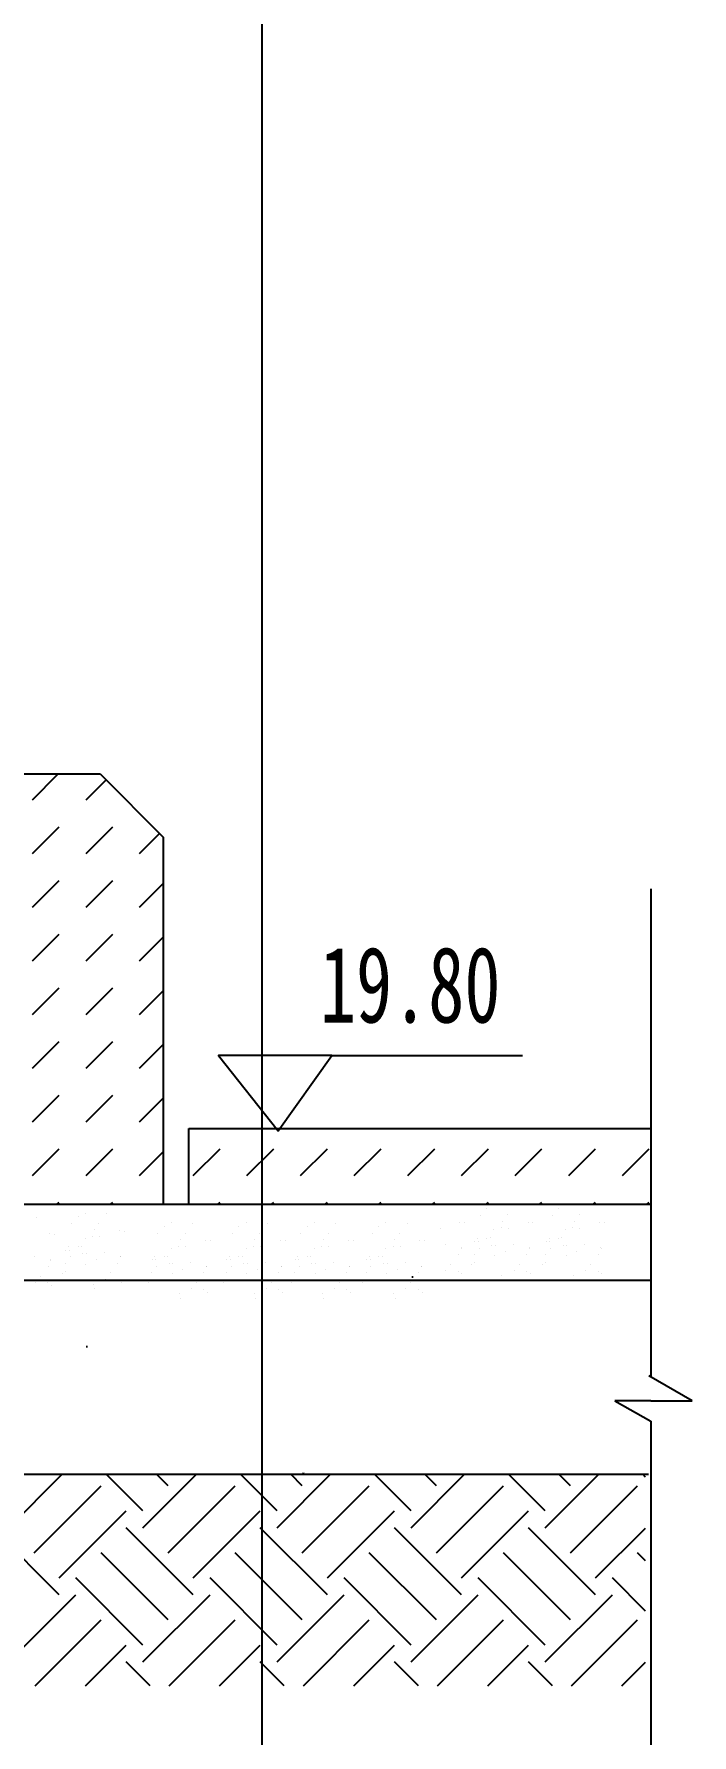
# Model space of a CAD drawing. Extents: x -5157 to -787, y -1161 to 1757.
# Drawn here: x -1047 to -787, y -467 to 205 of the extents above; entities that cross this region are included whole.
import ezdxf

# ---------------------------------------------------------------- set-up
doc = ezdxf.new("R2010")
doc.units = 0
doc.header["$MEASUREMENT"] = 0
doc.layers.get('0').update_dxf_attribs({"linetype": 'CONTINUOUS'})
for name, color, linetype in [('LEVEL', 50, 'CONTINUOUS'), ('STAIR', 140, 'CONTINUOUS'), ('TK', 1, 'CONTINUOUS')]:
    doc.layers.add(name, color=color, linetype=linetype)
doc.styles.add('XREF1$0$STYLE3', font='SIMSUN.TTF', dxfattribs={"width": 0.7})
pattern_1 = [(45, (-4696.673, 390.117), (2e-15, 21.213203), [15, -15])]

msp = doc.modelspace()

# ---------------------------------------------------------------- hatches: boundary and pattern name
at = {"layer": 'STAIR'}
h = msp.add_hatch(dxfattribs=at)
h.set_pattern_fill('AR-CONC', color=256, scale=30, style=0)
h.set_pattern_definition([(50, (-4696.67, 390.12), (215.178, -18.826), [22.5, -247.5]), (355, (-4696.67, 390.12), (-41.625, 225.658), [18, -198]), (100.4514, (-4678.74, 388.55), (173.553, 206.832), [19.122, -210.343]), (46.184, (-4696.67, 450.12), (320.172, -49.656), [33.75, -371.25]), (96.636, (-4670, 445.98), (280.4, 292.235), [28.683, -315.514]), (351.184, (-4696.67, 450.12), (280.399, 292.236), [27, -297]), (21, (-4666.67, 435.12), (179.072, -120.786), [22.5, -247.5]), (326, (-4666.67, 435.12), (72.995, 217.545), [18, -198]), (71.4514, (-4651.75, 425.05), (252.067, 96.759), [19.122, -210.343]), (37.5, (-4696.67, 390.12), (3.648, 99.8682), [0, -195.6, 0, -201, 0, -198.75]), (7.5, (-4696.67, 390.12), (78.921, 118.3235), [0, -114.6, 0, -191.1, 0, -75.75]), (327.5, (-4763.57, 390.12), (160.1467, -6.7665), [0, -75, 0, -234, 0, -310.5]), (317.5, (-4793.57, 390.12), (174.956, 30.0315), [0, -97.5, 0, -155.4, 0, -220.5])])
edge = h.paths.add_edge_path()
edge.add_line((-4878.66, 662.34), (-4678.66, 662.34))
edge.add_line((-4878.66, 752.34), (-4878.66, 662.34))
edge.add_line((-4878.66, 752.34), (-4398.66, 752.34))
edge.add_line((-4678.66, 662.34), (-3588.97, 71.06))
edge.add_line((-4396.07, 782.34), (-4396.07, 632.34))
edge.add_line((-4396.07, 632.34), (-4146.07, 632.34))
edge.add_line((-4146.07, 632.34), (-4146.07, 482.34))
edge.add_line((-4146.07, 482.34), (-3846.07, 482.34))
edge.add_line((-3846.07, 482.34), (-3846.07, 332.34))
edge.add_line((-3846.07, 332.34), (-3546.07, 332.34))
edge.add_line((-3546.07, 332.34), (-3546.07, 152.34))
edge.add_line((-3588.97, 71.06), (-2247.41, 71.06))
edge.add_line((-3546.07, 152.34), (-2166.07, 152.34))
edge.add_line((-2247.41, 71.06), (-2247.41, -69.79))
edge.add_line((-2166.07, 152.34), (-2166.07, 32.34))
edge.add_line((-2166.07, 32.34), (-1716.07, 32.34))
edge.add_line((-2247.41, -69.79), (-2102.81, -69.79))
edge.add_line((-2102.81, -69.79), (-1457.23, -364.35))
edge.add_line((-1716.07, 32.34), (-1716.07, -117.66))
edge.add_line((-1716.07, -117.66), (-1416.07, -117.66))
edge.add_line((-1416.07, -117.66), (-1416.07, -287.66))
edge.add_line((-1416.07, -287.66), (-813.4, -287.66))
edge.add_line((-1457.23, -364.35), (-809.25, -364.35))
edge.add_line((-809.25, -364.35), (-813.4, -287.66))
h = msp.add_hatch(dxfattribs=at)
h.set_pattern_fill('DASH', color=256, scale=120, angle=45, style=0)
h.set_pattern_definition(pattern_1)
h.paths.add_polyline_path([(-1386.07, -87.66), (-1386.07, -257.66), (-996.07, -257.66), (-996.07, -112.66), (-1021.07, -87.66)])
h = msp.add_hatch(dxfattribs=at)
h.set_pattern_fill('DASH', color=256, scale=120, angle=45, style=0)
h.set_pattern_definition(pattern_1)
h.paths.add_polyline_path([(-986.07, -227.66), (-986.07, -257.66), (-803.4, -257.66), (-803.4, -227.66)])

# ---------------------------------------------------------------- linework, layer by layer
at = {"color": 40, "linetype": 'BYBLOCK'}
msp.add_line((-929.56, -198.78), (-854.22, -198.78), dxfattribs=at)
msp.add_line((-996.07, -257.66), (-986.07, -257.66))
msp.add_lwpolyline([(-929.56, -198.78), (-974.37, -198.78), (-950.84, -228.55)], close=True, dxfattribs=at)
at = {"layer": 'LEVEL'}
for p, q in [((-1021.07, -87.66), (-1386.07, -87.66)), ((-1021.07, -87.66), (-996.07, -112.66)), ((-996.07, -257.66), (-996.07, -112.66)), ((-986.07, -257.66), (-986.07, -227.66)), ((-986.07, -227.66), (-803.4, -227.66)), ((-1386.07, -257.66), (-996.07, -257.66)), ((-986.07, -257.66), (-803.4, -257.66)), ((-1416.07, -287.66), (-803.4, -287.66)), ((-1457.23, -364.35), (-804.4, -364.35))]:
    msp.add_line(p, q, dxfattribs=at)
at = {"layer": 'STAIR', "linetype": 'CONTINUOUS'}
for p, q in [((-803.4, -132.88), (-803.4, -325.87)), ((-787.14, -335.28), (-804.19, -325.4)), ((-803.4, -335.28), (-817.71, -335.28)), ((-817.71, -335.28), (-803.4, -343.38)), ((-803.4, -335.28), (-787.14, -335.28)), ((-803.4, -343.38), (-803.4, -544.73))]:
    msp.add_line(p, q, dxfattribs=at)
at = {"layer": 'STAIR'}
for p, q in [((-1027.05, -261.12), (-1027.05, -261.12)), ((-1018.64, -261.38), (-1018.64, -261.38)), ((-883.99, -257.95), (-883.99, -257.95)), ((-870.74, -261.98), (-870.74, -261.98)), ((-868.26, -259.17), (-868.26, -259.17)), ((-865.42, -257.69), (-865.42, -257.69)), ((-860, -261.85), (-860, -261.85)), ((-857.01, -257.95), (-857.01, -257.95)), ((-842.48, -261.98), (-842.48, -261.98)), ((-839.99, -259.17), (-839.99, -259.17)), ((-837.15, -257.69), (-837.15, -257.69)), ((-831.74, -261.85), (-831.74, -261.85)), ((-828.74, -257.95), (-828.74, -257.95)), ((-1046.26, -262.67), (-1046.26, -262.67)), ((-1032.38, -265.41), (-1032.38, -265.41)), ((-1029.89, -262.6), (-1029.89, -262.6)), ((-1023.55, -267.78), (-1023.55, -267.78)), ((-1021.64, -265.28), (-1021.64, -265.28)), ((-1013.61, -268.09), (-1013.61, -268.09)), ((-1011.67, -268.3), (-1011.67, -268.3)), ((-995.84, -266.45), (-995.84, -266.45)), ((-993, -264.97), (-993, -264.97)), ((-984.59, -265.23), (-984.59, -265.23)), ((-966.29, -266.45), (-966.29, -266.45)), ((-963.45, -264.97), (-963.45, -264.97)), ((-955.04, -265.23), (-955.04, -265.23)), ((-939.31, -266.45), (-939.31, -266.45)), ((-936.47, -264.97), (-936.47, -264.97)), ((-928.06, -265.23), (-928.06, -265.23)), ((-911.05, -266.45), (-911.05, -266.45)), ((-908.21, -264.97), (-908.21, -264.97)), ((-899.8, -265.23), (-899.8, -265.23)), ((-886.79, -267.08), (-886.79, -267.08)), ((-878.96, -264.66), (-878.96, -264.66)), ((-877.02, -264.87), (-877.02, -264.87)), ((-865.45, -267.65), (-865.45, -267.65)), ((-862.52, -267), (-862.52, -267)), ((-861.92, -264.35), (-861.92, -264.35)), ((-859.81, -267.08), (-859.81, -267.08)), ((-851.98, -264.66), (-851.98, -264.66)), ((-850.04, -264.87), (-850.04, -264.87)), ((-837.19, -267.65), (-837.19, -267.65)), ((-834.26, -267), (-834.26, -267)), ((-833.65, -264.35), (-833.65, -264.35)), ((-831.55, -267.08), (-831.55, -267.08)), ((-823.71, -264.66), (-823.71, -264.66)), ((-821.77, -264.87), (-821.77, -264.87)), ((-1041.24, -269.38), (-1041.24, -269.38)), ((-1039.3, -269.59), (-1039.3, -269.59)), ((-1033.57, -274.45), (-1033.57, -274.45)), ((-1029.93, -274.5), (-1029.93, -274.5)), ((-1028.56, -274.31), (-1028.56, -274.31)), ((-1027.09, -271.08), (-1027.09, -271.08)), ((-1024.16, -270.43), (-1024.16, -270.43)), ((-1021.45, -270.51), (-1021.45, -270.51)), ((-998.33, -269.26), (-998.33, -269.26)), ((-993.04, -274.93), (-993.04, -274.93)), ((-990.11, -274.28), (-990.11, -274.28)), ((-989.51, -271.63), (-989.51, -271.63)), ((-987.59, -269.14), (-987.59, -269.14)), ((-987.4, -274.36), (-987.4, -274.36)), ((-979.57, -271.95), (-979.57, -271.95)), ((-977.63, -272.15), (-977.63, -272.15)), ((-968.78, -269.26), (-968.78, -269.26)), ((-963.49, -274.93), (-963.49, -274.93)), ((-960.56, -274.28), (-960.56, -274.28)), ((-959.96, -271.63), (-959.96, -271.63)), ((-958.04, -269.14), (-958.04, -269.14)), ((-957.85, -274.36), (-957.85, -274.36)), ((-950.02, -271.95), (-950.02, -271.95)), ((-948.08, -272.15), (-948.08, -272.15)), ((-941.8, -269.26), (-941.8, -269.26)), ((-936.51, -274.93), (-936.51, -274.93)), ((-933.58, -274.28), (-933.58, -274.28)), ((-932.97, -271.63), (-932.97, -271.63)), ((-931.06, -269.14), (-931.06, -269.14)), ((-930.87, -274.36), (-930.87, -274.36)), ((-923.04, -271.95), (-923.04, -271.95)), ((-921.1, -272.15), (-921.1, -272.15)), ((-913.53, -269.26), (-913.53, -269.26)), ((-908.24, -274.93), (-908.24, -274.93)), ((-905.31, -274.28), (-905.31, -274.28)), ((-904.71, -271.63), (-904.71, -271.63)), ((-902.79, -269.14), (-902.79, -269.14)), ((-902.6, -274.36), (-902.6, -274.36)), ((-894.77, -271.95), (-894.77, -271.95)), ((-892.83, -272.15), (-892.83, -272.15)), ((-884.76, -273.44), (-884.76, -273.44)), ((-878.38, -274.85), (-878.38, -274.85)), ((-878.35, -274.99), (-878.35, -274.99)), ((-873.08, -272.35), (-873.08, -272.35)), ((-871.93, -271.02), (-871.93, -271.02)), ((-871.58, -272.29), (-871.58, -272.29)), ((-871.29, -274.97), (-871.29, -274.97)), ((-868.29, -271.07), (-868.29, -271.07)), ((-866.92, -270.87), (-866.92, -270.87)), ((-866.35, -273.81), (-866.35, -273.81)), ((-864.85, -273.74), (-864.85, -273.74)), ((-857.78, -273.44), (-857.78, -273.44)), ((-851.4, -274.85), (-851.4, -274.85)), ((-851.37, -274.99), (-851.37, -274.99)), ((-844.81, -272.35), (-844.81, -272.35)), ((-843.67, -271.02), (-843.67, -271.02)), ((-843.31, -272.29), (-843.31, -272.29)), ((-843.02, -274.97), (-843.02, -274.97)), ((-840.03, -271.07), (-840.03, -271.07)), ((-838.66, -270.87), (-838.66, -270.87)), ((-838.09, -273.81), (-838.09, -273.81)), ((-836.59, -273.74), (-836.59, -273.74)), ((-829.52, -273.44), (-829.52, -273.44)), ((-823.14, -274.85), (-823.14, -274.85)), ((-823.11, -274.99), (-823.11, -274.99)), ((-1047.04, -278.15), (-1047.04, -278.15)), ((-1041.8, -282.15), (-1041.8, -282.15)), ((-1040.66, -279.56), (-1040.66, -279.56)), ((-1040.63, -279.7), (-1040.63, -279.7)), ((-1034.84, -280.9), (-1034.84, -280.9)), ((-1034.71, -275.79), (-1034.71, -275.79)), ((-1033.21, -275.72), (-1033.21, -275.72)), ((-1032.92, -278.4), (-1032.92, -278.4)), ((-1027.99, -277.24), (-1027.99, -277.24)), ((-1026.8, -281.33), (-1026.8, -281.33)), ((-1026.49, -277.17), (-1026.49, -277.17)), ((-1022.64, -279.55), (-1022.64, -279.55)), ((-1019.42, -276.87), (-1019.42, -276.87)), ((-1014.18, -280.86), (-1014.18, -280.86)), ((-1013.04, -278.28), (-1013.04, -278.28)), ((-1013.01, -278.42), (-1013.01, -278.42)), ((-1000.66, -279.64), (-1000.66, -279.64)), ((-999.52, -278.3), (-999.52, -278.3)), ((-999.16, -279.57), (-999.16, -279.57)), ((-998.88, -282.25), (-998.88, -282.25)), ((-995.88, -278.35), (-995.88, -278.35)), ((-994.51, -278.16), (-994.51, -278.16)), ((-993.94, -281.09), (-993.94, -281.09)), ((-992.44, -281.03), (-992.44, -281.03)), ((-985.37, -280.72), (-985.37, -280.72)), ((-978.99, -282.13), (-978.99, -282.13)), ((-978.96, -282.27), (-978.96, -282.27)), ((-971.11, -279.64), (-971.11, -279.64)), ((-969.97, -278.3), (-969.97, -278.3)), ((-969.61, -279.57), (-969.61, -279.57)), ((-969.33, -282.25), (-969.33, -282.25)), ((-966.33, -278.35), (-966.33, -278.35)), ((-964.96, -278.16), (-964.96, -278.16)), ((-964.39, -281.09), (-964.39, -281.09)), ((-962.89, -281.03), (-962.89, -281.03)), ((-955.82, -280.72), (-955.82, -280.72)), ((-949.44, -282.13), (-949.44, -282.13)), ((-949.41, -282.27), (-949.41, -282.27)), ((-944.13, -279.64), (-944.13, -279.64)), ((-942.99, -278.3), (-942.99, -278.3)), ((-942.63, -279.57), (-942.63, -279.57)), ((-942.34, -282.25), (-942.34, -282.25)), ((-939.35, -278.35), (-939.35, -278.35)), ((-937.98, -278.16), (-937.98, -278.16)), ((-937.41, -281.09), (-937.41, -281.09)), ((-935.91, -281.03), (-935.91, -281.03)), ((-928.84, -280.72), (-928.84, -280.72)), ((-922.46, -282.13), (-922.46, -282.13)), ((-922.43, -282.27), (-922.43, -282.27)), ((-915.87, -279.64), (-915.87, -279.64)), ((-914.72, -278.3), (-914.72, -278.3)), ((-914.37, -279.57), (-914.37, -279.57)), ((-914.08, -282.25), (-914.08, -282.25)), ((-911.08, -278.35), (-911.08, -278.35)), ((-909.71, -278.16), (-909.71, -278.16)), ((-909.14, -281.09), (-909.14, -281.09)), ((-907.65, -281.03), (-907.65, -281.03)), ((-900.57, -280.72), (-900.57, -280.72)), ((-894.19, -282.13), (-894.19, -282.13)), ((-894.16, -282.27), (-894.16, -282.27)), ((-882.52, -281.34), (-882.52, -281.34)), ((-879.52, -277.43), (-879.52, -277.43)), ((-874.47, -281.4), (-874.47, -281.4)), ((-873.21, -277.47), (-873.21, -277.47)), ((-873.21, -280.69), (-873.21, -280.69)), ((-865.17, -277.9), (-865.17, -277.9)), ((-861, -276.12), (-861, -276.12)), ((-855.54, -281.34), (-855.54, -281.34)), ((-852.54, -277.43), (-852.54, -277.43)), ((-846.21, -281.4), (-846.21, -281.4)), ((-844.94, -277.47), (-844.94, -277.47)), ((-844.94, -280.69), (-844.94, -280.69)), ((-836.9, -277.9), (-836.9, -277.9)), ((-832.74, -276.12), (-832.74, -276.12)), ((-827.27, -281.34), (-827.27, -281.34)), ((-824.28, -277.43), (-824.28, -277.43)), ((-1046.71, -288.55), (-1046.71, -288.55)), ((-1044.79, -286.05), (-1044.79, -286.05)), ((-1041.82, -288.74), (-1041.82, -288.74)), ((-1036.11, -284.83), (-1036.11, -284.83)), ((-1034.84, -284.12), (-1034.84, -284.12)), ((-1019.09, -287.27), (-1019.09, -287.27)), ((-1017.17, -284.77), (-1017.17, -284.77)), ((-1014.2, -287.46), (-1014.2, -287.46)), ((-1012.75, -288.53), (-1012.75, -288.53)), ((-1002.06, -288.68), (-1002.06, -288.68)), ((-1000.79, -284.75), (-1000.79, -284.75)), ((-1000.79, -287.97), (-1000.79, -287.97)), ((-992.75, -285.18), (-992.75, -285.18)), ((-988.59, -283.4), (-988.59, -283.4)), ((-983.12, -288.62), (-983.12, -288.62)), ((-980.13, -284.71), (-980.13, -284.71)), ((-972.51, -288.68), (-972.51, -288.68)), ((-971.24, -284.75), (-971.24, -284.75)), ((-971.24, -287.97), (-971.24, -287.97)), ((-963.2, -285.18), (-963.2, -285.18)), ((-959.04, -283.4), (-959.04, -283.4)), ((-953.57, -288.62), (-953.57, -288.62)), ((-950.58, -284.71), (-950.58, -284.71)), ((-945.53, -288.68), (-945.53, -288.68)), ((-944.26, -284.75), (-944.26, -284.75)), ((-944.26, -287.97), (-944.26, -287.97)), ((-936.22, -285.18), (-936.22, -285.18)), ((-932.06, -283.4), (-932.06, -283.4)), ((-926.59, -288.62), (-926.59, -288.62)), ((-923.6, -284.71), (-923.6, -284.71)), ((-917.26, -288.68), (-917.26, -288.68)), ((-916, -284.75), (-916, -284.75)), ((-916, -287.97), (-916, -287.97)), ((-907.96, -285.18), (-907.96, -285.18)), ((-903.79, -283.4), (-903.79, -283.4)), ((-898.33, -288.62), (-898.33, -288.62)), ((-895.33, -284.71), (-895.33, -284.71)), ((-884.43, -283.83), (-884.43, -283.83)), ((-879.54, -284.03), (-879.54, -284.03)), ((-878.1, -285.1), (-878.1, -285.1)), ((-862.28, -285.79), (-862.28, -285.79)), ((-861.66, -287.43), (-861.66, -287.43)), ((-857.45, -283.83), (-857.45, -283.83)), ((-852.56, -284.03), (-852.56, -284.03)), ((-851.12, -285.1), (-851.12, -285.1)), ((-834.01, -285.79), (-834.01, -285.79)), ((-833.39, -287.43), (-833.39, -287.43)), ((-829.19, -283.83), (-829.19, -283.83)), ((-824.3, -284.03), (-824.3, -284.03)), ((-822.85, -285.1), (-822.85, -285.1)), ((-1040.37, -289.81), (-1040.37, -289.81)), ((-1023.91, -289.22), (-1023.91, -289.22)), ((-1023.29, -290.87), (-1023.29, -290.87)), ((-989.86, -293.07), (-989.86, -293.07)), ((-989.25, -294.72), (-989.25, -294.72)), ((-985.04, -291.12), (-985.04, -291.12)), ((-980.15, -291.31), (-980.15, -291.31)), ((-978.7, -292.38), (-978.7, -292.38)), ((-960.31, -293.07), (-960.31, -293.07)), ((-959.7, -294.72), (-959.7, -294.72)), ((-955.49, -291.12), (-955.49, -291.12)), ((-950.6, -291.31), (-950.6, -291.31)), ((-949.15, -292.38), (-949.15, -292.38)), ((-933.33, -293.07), (-933.33, -293.07)), ((-932.72, -294.72), (-932.72, -294.72)), ((-928.51, -291.12), (-928.51, -291.12)), ((-923.62, -291.31), (-923.62, -291.31)), ((-922.17, -292.38), (-922.17, -292.38)), ((-905.07, -293.07), (-905.07, -293.07)), ((-904.45, -294.72), (-904.45, -294.72)), ((-900.24, -291.12), (-900.24, -291.12)), ((-895.35, -291.31), (-895.35, -291.31)), ((-893.91, -292.38), (-893.91, -292.38)), ((-1057.28, -385.49), (-1036.15, -364.35)), ((-1047.34, -395.43), (-1020.82, -368.92)), ((-1004.25, -378.86), (-1018.76, -364.35)), ((-1004.25, -385.49), (-983.11, -364.35)), ((-994.31, -368.92), (-998.87, -364.35)), ((-994.31, -395.43), (-967.79, -368.92)), ((-951.22, -378.86), (-965.72, -364.35)), ((-951.22, -385.49), (-930.08, -364.35)), ((-941.27, -368.92), (-945.84, -364.35)), ((-941.27, -395.43), (-914.76, -368.92)), ((-898.18, -378.86), (-912.69, -364.35)), ((-898.18, -385.49), (-877.05, -364.35)), ((-888.24, -368.92), (-892.8, -364.35)), ((-888.24, -395.43), (-861.72, -368.92)), ((-845.15, -378.86), (-859.66, -364.35)), ((-845.15, -385.49), (-824.01, -364.35)), ((-835.21, -368.92), (-839.77, -364.35)), ((-835.21, -395.43), (-808.69, -368.92)), ((-805.51, -365.47), (-806.62, -364.35)), ((-1037.4, -405.38), (-1010.88, -378.86)), ((-984.36, -405.38), (-957.85, -378.86)), ((-931.33, -405.38), (-904.81, -378.86)), ((-878.3, -405.38), (-851.78, -378.86)), ((-1037.4, -412.01), (-1063.91, -385.49)), ((-984.36, -412.01), (-1010.88, -385.49)), ((-931.33, -412.01), (-957.85, -385.49)), ((-878.3, -412.01), (-904.81, -385.49)), ((-825.26, -412.01), (-851.78, -385.49)), ((-825.26, -405.38), (-805.51, -385.62)), ((-994.31, -421.95), (-1020.82, -395.43)), ((-941.27, -421.95), (-967.79, -395.43)), ((-888.24, -421.95), (-914.76, -395.43)), ((-835.21, -421.95), (-861.72, -395.43)), ((-805.51, -398.62), (-808.69, -395.43)), ((-1004.25, -431.89), (-1030.77, -405.38)), ((-951.22, -431.89), (-977.73, -405.38)), ((-898.18, -431.89), (-924.7, -405.38)), ((-845.15, -431.89), (-871.67, -405.38)), ((-805.51, -418.51), (-818.63, -405.38)), ((-1057.28, -438.52), (-1030.77, -412.01)), ((-1004.25, -438.52), (-977.73, -412.01)), ((-951.22, -438.52), (-924.7, -412.01)), ((-898.18, -438.52), (-871.67, -412.01)), ((-845.15, -438.52), (-818.63, -412.01)), ((-1046.87, -448), (-1020.82, -421.95)), ((-993.84, -448), (-967.79, -421.95)), ((-940.8, -448), (-914.76, -421.95)), ((-887.77, -448), (-861.72, -421.95)), ((-834.74, -448), (-808.69, -421.95)), ((-1026.98, -448), (-1010.88, -431.89)), ((-973.95, -448), (-957.85, -431.89)), ((-920.92, -448), (-904.81, -431.89)), ((-867.88, -448), (-851.78, -431.89)), ((-1001.4, -448), (-1010.88, -438.52)), ((-948.37, -448), (-957.85, -438.52)), ((-895.34, -448), (-904.81, -438.52)), ((-842.3, -448), (-851.78, -438.52)), ((-814.85, -448), (-805.51, -438.65))]:
    msp.add_line(p, q, dxfattribs=at)
at = {"layer": 'TK', "linetype": 'CONTINUOUS'}
msp.add_line((-957.08, -1160.87), (-957.08, 1756.91), dxfattribs=at)

# ---------------------------------------------------------------- texts
at = {"color": 41, "linetype": 'BYBLOCK', "insert": (-898.59, -171.04), "char_height": 30, "attachment_point": 5, "style": 'XREF1$0$STYLE3'}
msp.add_mtext('19.80', dxfattribs=at)

doc.saveas('drawing.dxf')
